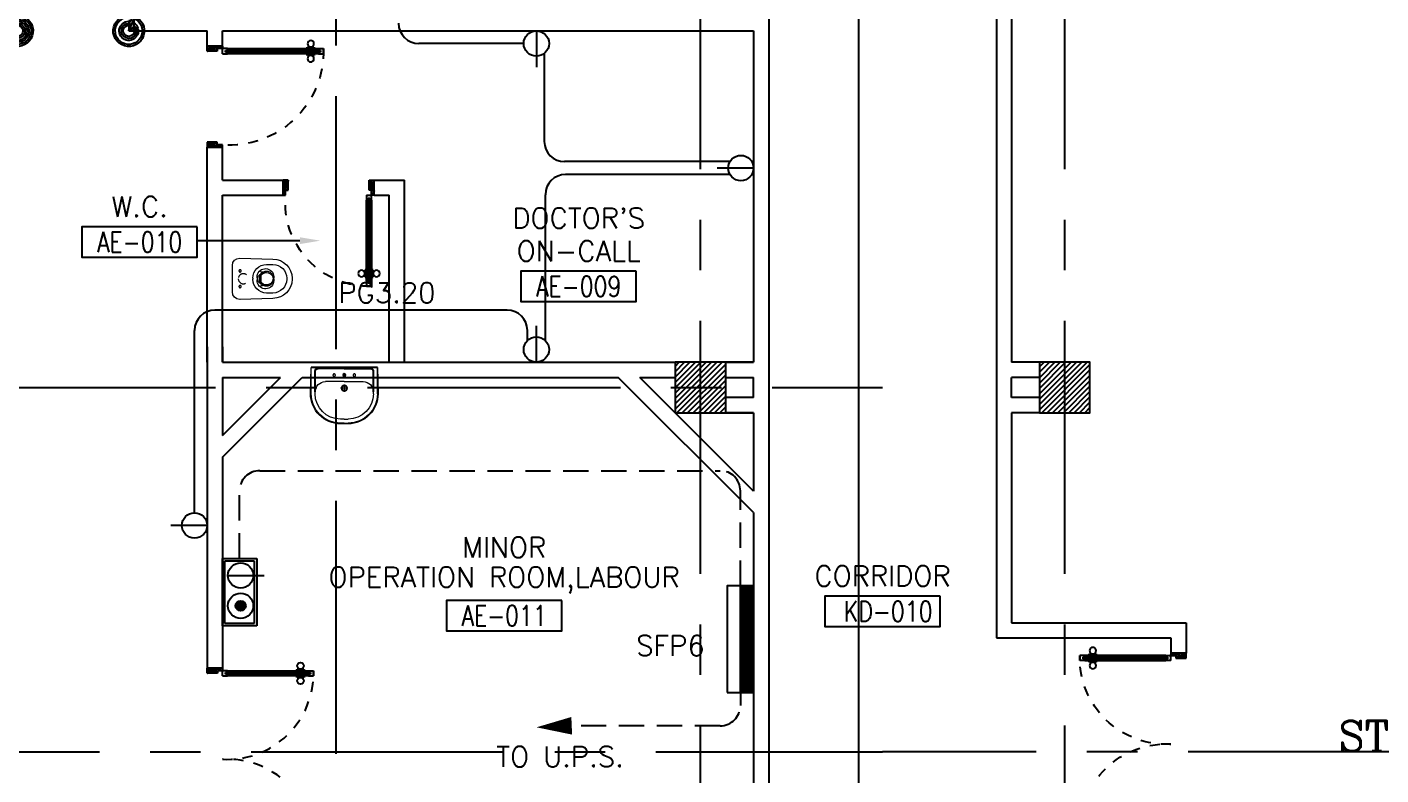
# Model space of a CAD drawing. Extents: x -0.4 to 91.7, y -13.2 to 78.1.
# Drawn here: x 60.99 to 74.37, y 53.54 to 60.93 of the extents above; entities that cross this region are included whole.
import ezdxf
from ezdxf.enums import TextEntityAlignment as Align

# ---------------------------------------------------------------- set-up
doc = ezdxf.new("R2010")
doc.units = 0
doc.header["$MEASUREMENT"] = 0
for name, pattern in [('CENTERX2', [4, 2.5, -0.5, 0.5, -0.5]), ('DASHED', [0.75, 0.5, -0.25]), ('HIDDEN', [0.375, 0.25, -0.125]), ('HIDDEN2', [0.1875, 0.125, -0.0625])]:
    doc.linetypes.add(name, pattern=pattern)
doc.layers.get('0').update_dxf_attribs({"color": 11, "linetype": 'CONTINUOUS'})
for name, color, linetype in [('AXES', 11, 'CENTERX2'), ('COL', 11, 'CONTINUOUS'), ('DOOR', 11, 'CONTINUOUS'), ('DOOR-DIM', 11, 'CONTINUOUS'), ('E-CLINE', 4, 'CONTINUOUS'), ('E-HLINE', 4, 'HIDDEN'), ('E-SOCKETS', 4, 'CONTINUOUS'), ('E-TEXT', 4, 'CONTINUOUS'), ('E-WI', 6, 'CONTINUOUS'), ('FIX', 11, 'CONTINUOUS'), ('HAT', 11, 'CONTINUOUS'), ('RM-BOX', 11, 'CONTINUOUS'), ('RM-IND', 11, 'CONTINUOUS'), ('RM-NAME', 11, 'CONTINUOUS'), ('RM-NO', 11, 'CONTINUOUS'), ('WALL', 11, 'CONTINUOUS')]:
    doc.layers.add(name, color=color, linetype=linetype)
doc.styles.add('ROMANC', font='romanc', dxfattribs={"height": 0.1})
doc.styles.add('ROMANS', font='ROMANS.shx', dxfattribs={"width": 0.6})

# ---------------------------------------------------------------- blocks, each defined once
blk = doc.blocks.new('RM1')
at = {"layer": 'RM-BOX'}
blk.add_lwpolyline([(570, -200), (-570, -200), (-570, -500), (570, -500)], close=True, dxfattribs=at)
at = {"layer": 'RM-NAME', "style": 'ROMANS'}
for tag, p in [('ROOMNAME1', (0, 324)), ('ROOMNAME2', (0, 0))]:
    blk.add_attdef(tag, text='', height=200, dxfattribs=at).set_placement(p, align=Align.MIDDLE)
at = {"layer": 'RM-NO', "style": 'ROMANS', "width": 0.8}
blk.add_attdef('ROOMNO', text='', height=200, dxfattribs=at).set_placement((0, -350), align=Align.MIDDLE)
blk = doc.blocks.new('A$C272A55A0')
at = {"layer": 'DOOR', "color": 0, "linetype": 'ByBlock'}
for p, q in [((0, 900), (0, 1050)), ((50, 1050), (0, 1050)), ((25, 950), (50, 950)), ((25, 900), (25, 950)), ((50, 950), (50, 1050)), ((1750, 950), (1750, 1050)), ((1750, 1050), (1800, 1050)), ((1775, 950), (1750, 950)), ((1775, 900), (1775, 950)), ((1800, 1050), (1800, 900)), ((0, 900), (25, 900)), ((75, 900), (25, 900)), ((25, 850), (25, 900)), ((42, 850), (25, 850)), ((58, 870), (42, 870)), ((42, 870), (42, 850)), ((58, 850), (58, 870)), ((75, 850), (58, 850)), ((75, 900), (75, 850)), ((1725, 900), (1775, 900)), ((1725, 900), (1725, 850)), ((1725, 850), (1742, 850)), ((1742, 870), (1758, 870)), ((1742, 850), (1742, 870)), ((1758, 870), (1758, 850)), ((1758, 850), (1775, 850)), ((1800, 900), (1775, 900)), ((1775, 850), (1775, 900)), ((1718, 160), (1709, 160)), ((1709, 95), (1709, 160)), ((1725, 173), (1718, 173)), ((1718, 173), (1718, 83)), ((1718, 95), (1718, 160)), ((1775, 173), (1782, 173)), ((1782, 173), (1782, 83)), ((1782, 160), (1791, 160)), ((1782, 95), (1782, 160)), ((1791, 95), (1791, 160)), ((25, 50), (42, 50)), ((25, 50), (25, 0)), ((25, 0), (75, 0)), ((75, 0), (25, 0)), ((42, 50), (42, 30)), ((42, 30), (58, 30)), ((58, 50), (75, 50)), ((58, 50), (58, 30)), ((75, 50), (75, 0)), ((1718, 95), (1709, 95)), ((1725, 83), (1718, 83)), ((1742, 50), (1725, 50)), ((1725, 50), (1725, 0)), ((1775, 0), (1725, 0)), ((1725, 0), (1775, 0)), ((1742, 50), (1742, 30)), ((1758, 30), (1742, 30)), ((1775, 50), (1758, 50)), ((1758, 50), (1758, 30)), ((1775, 83), (1782, 83)), ((1775, 50), (1775, 0)), ((1782, 95), (1791, 95))]:
    blk.add_line(p, q, dxfattribs=at)
at = {"layer": 'DOOR', "color": 9, "linetype": 'ByBlock'}
for p, q in [((50, 1050), (0, 1010)), ((50, 1050), (0, 937)), ((50, 1050), (37, 950)), ((1750, 1050), (1800, 1010)), ((1750, 1050), (1800, 937)), ((1750, 1050), (1763, 950))]:
    blk.add_line(p, q, dxfattribs=at)
at = {"layer": 'DOOR', "linetype": 'ByBlock'}
for p, q in [((25, 850), (25, 50)), ((42, 850), (42, 50)), ((58, 850), (58, 50)), ((75, 50), (75, 850)), ((1725, 50), (1725, 850)), ((1742, 850), (1742, 50)), ((1758, 850), (1758, 50)), ((1775, 850), (1775, 50))]:
    blk.add_line(p, q, dxfattribs=at)
at = {"layer": 'DOOR', "color": 0, "linetype": 'ByBlock'}
for centre in [(1676, 128), (1824, 128)]:
    blk.add_circle(centre, 32.4, dxfattribs=at)
at = {"layer": 'DOOR', "color": 9, "linetype": 'ByBlock'}
for centre, radius, start, end in [((50, 1050), 54.4, 203.2074, 270), ((50, 1050), 74.4, 227.7764, 270), ((50, 1050), 94.4, 238.0182, 270), ((50, 1050), 114, 244.0838, 257.3774), ((50, 1050), 34.4, 180, 270), ((50, 1050), 14.4, 180, 270), ((1750, 1050), 14.4, 270, 0), ((1750, 1050), 34.4, 270, 0), ((1750, 1050), 54.4, 270, 336.7926), ((1750, 1050), 74.4, 270, 312.2236), ((1750, 1050), 94.4, 270, 301.9818), ((1750, 1050), 114, 282.6226, 295.9162), ((50, 1050), 134, 248.1598, 259.28), ((50, 1050), 154, 251.1053, 256.2858), ((1750, 1050), 134, 280.72, 291.8402), ((1750, 1050), 154, 283.7142, 288.8947)]:
    blk.add_arc(centre, radius, start, end, dxfattribs=at)
at = {"layer": 'DOOR', "linetype": 'HIDDEN', "ltscale": 0.5}
for centre, start, end in [((50, 851), 268.3174, 3.2965), ((1750, 851), 176.7035, 271.6826)]:
    blk.add_arc(centre, 851, start, end, dxfattribs=at)
at = {"layer": 'WALL', "linetype": 'ByBlock'}
blk.add_line((1800, 900), (1800, 1050), dxfattribs=at)
blk = doc.blocks.new('*X45')
at = {"color": 0}
for p, q in [((80579, 62336), (81044, 62801)), ((80579, 62389), (80991, 62801)), ((80579, 62442), (80938, 62801)), ((80579, 62495), (80885, 62801)), ((80579, 62548), (80832, 62801)), ((80579, 62601), (80779, 62801)), ((80579, 62654), (80726, 62801)), ((80579, 62707), (80673, 62801)), ((80579, 62760), (80620, 62801)), ((80597, 62301), (81079, 62783)), ((80650, 62301), (81079, 62730)), ((80703, 62301), (81079, 62677)), ((80756, 62301), (81079, 62624)), ((80810, 62301), (81079, 62571)), ((80863, 62301), (81079, 62518)), ((80916, 62301), (81079, 62465)), ((80969, 62301), (81079, 62412)), ((81022, 62301), (81079, 62359)), ((81075, 62301), (81079, 62306))]:
    blk.add_line(p, q, dxfattribs=at)
blk = doc.blocks.new('*X46')
at = {"color": 0}
for p, q in [((84179, 62330), (84651, 62801)), ((84179, 62383), (84598, 62801)), ((84179, 62436), (84545, 62801)), ((84179, 62489), (84492, 62801)), ((84179, 62542), (84438, 62801)), ((84179, 62595), (84385, 62801)), ((84179, 62648), (84332, 62801)), ((84179, 62701), (84279, 62801)), ((84179, 62754), (84226, 62801)), ((84204, 62301), (84679, 62777)), ((84257, 62301), (84679, 62724)), ((84310, 62301), (84679, 62671)), ((84363, 62301), (84679, 62617)), ((84416, 62301), (84679, 62564)), ((84469, 62301), (84679, 62511)), ((84522, 62301), (84679, 62458)), ((84575, 62301), (84679, 62405)), ((84628, 62301), (84679, 62352))]:
    blk.add_line(p, q, dxfattribs=at)
blk = doc.blocks.new('A$C24ED45A6')
at = {"layer": 'DOOR', "color": 0, "linetype": 'ByBlock'}
for p, q in [((925, 1100), (925, 1150)), ((925, 1150), (975, 1150)), ((975, 1150), (925, 1150)), ((942, 1100), (925, 1100)), ((942, 1100), (942, 1120)), ((958, 1120), (942, 1120)), ((958, 1100), (958, 1120)), ((975, 1100), (958, 1100)), ((975, 1100), (975, 1150)), ((909, 1055), (909, 990)), ((918, 1055), (909, 1055)), ((918, 990), (909, 990)), ((918, 978), (918, 1068)), ((925, 1068), (918, 1068)), ((918, 1055), (918, 990)), ((925, 978), (918, 978)), ((975, 1068), (982, 1068)), ((975, 978), (982, 978)), ((982, 978), (982, 1068)), ((982, 1055), (982, 990)), ((982, 1055), (991, 1055)), ((982, 990), (991, 990)), ((991, 1055), (991, 990)), ((0, 0), (0, 150)), ((0, 150), (25, 150)), ((25, 150), (25, 100)), ((925, 150), (925, 200)), ((925, 200), (942, 200)), ((925, 150), (975, 150)), ((942, 200), (942, 180)), ((942, 180), (958, 180)), ((958, 180), (958, 200)), ((958, 200), (975, 200)), ((975, 200), (975, 150)), ((1000, 150), (975, 150)), ((975, 150), (975, 100)), ((1000, 150), (1000, 0)), ((50, 0), (0, 0)), ((25, 100), (50, 100)), ((50, 100), (50, 0)), ((975, 100), (950, 100)), ((950, 100), (950, 0)), ((950, 0), (1000, 0))]:
    blk.add_line(p, q, dxfattribs=at)
at = {"layer": 'DOOR', "linetype": 'ByBlock'}
for p, q in [((925, 1100), (925, 200)), ((942, 200), (942, 1100)), ((958, 200), (958, 1100)), ((975, 200), (975, 1100))]:
    blk.add_line(p, q, dxfattribs=at)
at = {"layer": 'DOOR', "color": 9, "linetype": 'ByBlock'}
for p, q in [((50, 0), (0, 114)), ((50, 0), (0, 40)), ((50, 0), (37, 100)), ((950, 0), (1000, 114)), ((950, 0), (963, 100)), ((950, 0), (1000, 40))]:
    blk.add_line(p, q, dxfattribs=at)
at = {"layer": 'DOOR', "color": 0, "linetype": 'ByBlock'}
for centre in [(876, 1023), (1024, 1023)]:
    blk.add_circle(centre, 32.4, dxfattribs=at)
at = {"layer": 'DOOR', "linetype": 'HIDDEN', "ltscale": 0.5}
blk.add_arc((950, 222), 928, 88.456, 184.4816, dxfattribs=at)
at = {"layer": 'DOOR', "color": 9, "linetype": 'ByBlock'}
for centre, radius, start, end in [((50, 0), 154, 103.7142, 108.8947), ((950, 0), 154, 71.1053, 76.2858), ((50, 0), 134, 100.72, 111.8402), ((50, 0), 114, 102.6226, 115.9162), ((50, 0), 94.4, 90, 121.9818), ((50, 0), 74.4, 90, 132.2236), ((50, 0), 54.4, 90, 156.7926), ((50, 0), 34.4, 90, 180), ((50, 0), 14.4, 90, 180), ((950, 0), 94.4, 58.0182, 90), ((950, 0), 74.4, 47.7764, 90), ((950, 0), 54.4, 23.2074, 90), ((950, 0), 34.4, 0, 90), ((950, 0), 14.4, 0, 90), ((950, 0), 134, 68.1598, 79.28), ((950, 0), 114, 64.0838, 77.3774)]:
    blk.add_arc(centre, radius, start, end, dxfattribs=at)
at = {"layer": 'WALL'}
blk.add_line((1000, 0), (1000, 150), dxfattribs=at)
blk = doc.blocks.new('LAV1')
at = {"layer": 'FIX', "linetype": 'ByBlock'}
blk.add_line((-328, -25), (328, -25), dxfattribs=at)
at = {"layer": 'FIX', "linetype": 'Continuous', "lineweight": 20}
for p, q in [((-328, -285), (-328, -25)), ((328, -285), (328, -25)), ((-288, -285), (-288, -265)), ((0, -165), (-187, -165)), ((0, -165), (187, -165)), ((287, -285), (287, -265)), ((0, -535), (-38, -535)), ((0, -535), (38, -535)), ((0, -575), (-38, -575)), ((0, -575), (38, -575))]:
    blk.add_line(p, q, dxfattribs=at)
at = {"layer": 'FIX', "linetype": 'ByBlock', "ltscale": 0.3}
for p, q in [((-288, -265), (-288, -60)), ((0, -35), (-262, -35)), ((0, -35), (262, -35)), ((287, -265), (287, -60))]:
    blk.add_line(p, q, dxfattribs=at)
at = {"layer": 'FIX', "lineweight": 20}
for p, q in [((-16, -101), (15, -101)), ((0, -85), (0, -116))]:
    blk.add_line(p, q, dxfattribs=at)
at = {"layer": 'FIX', "linetype": 'DASHED', "lineweight": 20, "ltscale": 0.04}
for p, q in [((-36, -230), (37, -230)), ((0, -194), (0, -266))]:
    blk.add_line(p, q, dxfattribs=at)
at = {"layer": 'FIX', "linetype": 'Continuous', "lineweight": 20}
blk.add_lwpolyline([(295, -25), (0, -25), (-328, -25), (-334, -285, 0.414214), (-38, -582), (0, -582), (38, -582, 0.414214), (334, -285), (328, -25), (0, -25)], format="xyb", dxfattribs=at)
at = {"layer": 'FIX', "linetype": 'HIDDEN', "lineweight": 20, "ltscale": 0.05}
for centre in [(-100, -101), (100, -101)]:
    blk.add_circle(centre, 12.4, dxfattribs=at)
at = {"layer": 'FIX', "lineweight": 20}
for centre, radius in [((0, -101), 15.5), ((0, -230), 29.5), ((0, -230), 22.5)]:
    blk.add_circle(centre, radius, dxfattribs=at)
at = {"layer": 'FIX', "linetype": 'ByBlock', "ltscale": 0.3}
for centre, start, end in [((-262, -60), 90, 180), ((262, -60), 0, 90)]:
    blk.add_arc(centre, 25, start, end, dxfattribs=at)
at = {"layer": 'FIX', "linetype": 'Continuous', "lineweight": 20}
for centre, radius, start, end in [((-187, -265), 100, 90, 180), ((187, -265), 100, 0, 90), ((-38, -285), 290, 180, 270), ((-38, -285), 250, 180, 270), ((38, -285), 290, 270, 0), ((38, -285), 250, 270, 0)]:
    blk.add_arc(centre, radius, start, end, dxfattribs=at)
blk = doc.blocks.new('WC1')
at = {"layer": 'FIX', "lineweight": 20}
for p, q in [((35, 204), (-293, 194)), ((-230, 141), (-293, 141)), ((-482, 5), (-482, -5)), ((-429, 5), (-429, -5)), ((-289, 24), (-295, 0)), ((-295, 0), (-289, -24)), ((-150, 76), (-245, 60)), ((-94, 5), (-94, -5)), ((108, 0), (108, 131)), ((108, -131), (108, 0)), ((-245, -60), (-150, -76)), ((-293, -141), (-230, -141)), ((-293, -194), (35, -204)), ((32, -204), (35, -204))]:
    blk.add_line(p, q, dxfattribs=at)
at = {"layer": 'FIX', "linetype": 'Continuous', "lineweight": 20}
blk.add_line((-175, -47), (-175, 45), dxfattribs=at)
at = {"layer": 'FIX', "linetype": 'HIDDEN2', "lineweight": 20, "ltscale": 0.3}
blk.add_circle((0, 0), 49.8, dxfattribs=at)
at = {"layer": 'FIX', "linetype": 'HIDDEN', "lineweight": 20, "ltscale": 0.05}
for centre in [(32, 78), (32, -77)]:
    blk.add_circle(centre, 11.6, dxfattribs=at)
at = {"layer": 'FIX', "lineweight": 20}
for centre, radius, start, end in [((-293, 5), 189, 90, 180), ((-293, 5), 136, 90, 180), ((-230, 5), 136, 360, 90), ((35, 131), 73, 360, 90), ((-228, -7), 68.2, 128.9242, 152.8468), ((-219, -18), 82, 108.496, 128.9242), ((-293, -5), 189, 180, 270), ((-293, -5), 136, 180, 270), ((-228, 7), 68.2, 207.1532, 231.0758), ((-219, 18), 82, 231.0758, 251.504), ((-230, -5), 136, 270, 0), ((35, -131), 73, 270, 0)]:
    blk.add_arc(centre, radius, start, end, dxfattribs=at)
at = {"layer": 'FIX', "linetype": 'Continuous', "lineweight": 20}
for centre, start, end in [((-198, 46), 357.6662, 91.6121), ((-197, -46), 268.3879, 2.3338)]:
    blk.add_arc(centre, 22.3, start, end, dxfattribs=at)
blk = doc.blocks.new('DOOR100')
at = {"layer": 'DOOR', "color": 7, "linetype": 'ByBlock'}
for p, q in [((-91, 1205), (-91, 1140)), ((-82, 1205), (-91, 1205)), ((-82, 1128), (-82, 1218)), ((-75, 1218), (-82, 1218)), ((-82, 1205), (-82, 1140)), ((-75, 1250), (-75, 1300)), ((-75, 1300), (-25, 1300)), ((-25, 1300), (-75, 1300)), ((-58, 1250), (-75, 1250)), ((-58, 1250), (-58, 1270)), ((-42, 1270), (-58, 1270)), ((-42, 1250), (-42, 1270)), ((-25, 1250), (-42, 1250)), ((-25, 1250), (-25, 1300)), ((-25, 1218), (-18, 1218)), ((-18, 1128), (-18, 1218)), ((-18, 1205), (-18, 1140)), ((-18, 1205), (-9, 1205)), ((-9, 1205), (-9, 1140)), ((-82, 1140), (-91, 1140)), ((-75, 1128), (-82, 1128)), ((-25, 1128), (-18, 1128)), ((-18, 1140), (-9, 1140)), ((-1200, 0), (-1200, 150)), ((-1200, 150), (-1175, 150)), ((-1200, 150), (-1200, 0)), ((-1175, 150), (-1175, 100)), ((-75, 200), (-58, 200)), ((-75, 150), (-75, 200)), ((-75, 150), (-25, 150)), ((-58, 200), (-58, 180)), ((-58, 180), (-42, 180)), ((-42, 200), (-25, 200)), ((-42, 180), (-42, 200)), ((-25, 200), (-25, 150)), ((0, 150), (-25, 150)), ((-25, 150), (-25, 100)), ((0, 0), (0, 150)), ((0, 150), (0, 0)), ((-1150, 0), (-1200, 114)), ((-1150, 0), (-1200, 40)), ((-1150, 0), (-1200, 0)), ((-1175, 100), (-1150, 100)), ((-1150, 0), (-1163, 100)), ((-1150, 100), (-1150, 0)), ((-50, 0), (0, 114)), ((-50, 100), (-50, 0)), ((-50, 0), (-37, 100)), ((-25, 100), (-50, 100)), ((-50, 0), (0, 40)), ((-50, 0), (0, 0))]:
    blk.add_line(p, q, dxfattribs=at)
at = {"layer": 'DOOR', "linetype": 'ByBlock'}
for p, q in [((-75, 1250), (-75, 200)), ((-58, 200), (-58, 1250)), ((-42, 200), (-42, 1250)), ((-25, 200), (-25, 1250))]:
    blk.add_line(p, q, dxfattribs=at)
at = {"layer": 'DOOR', "color": 7, "linetype": 'ByBlock'}
for centre in [(-124, 1173), (24, 1173)]:
    blk.add_circle(centre, 32.4, dxfattribs=at)
at = {"layer": 'DOOR', "linetype": 'HIDDEN', "ltscale": 0.5}
blk.add_arc((-25, 150), 1150, 90, 180, dxfattribs=at)
at = {"layer": 'DOOR', "color": 7, "linetype": 'ByBlock'}
for centre, radius, start, end in [((-1150, 0), 154, 103.7142, 108.8947), ((-50, 0), 154, 71.1053, 76.2858), ((-1150, 0), 134, 100.72, 111.8402), ((-1150, 0), 94.4, 90, 121.9818), ((-1150, 0), 74.4, 90, 132.2236), ((-1150, 0), 54.4, 90, 156.7926), ((-1150, 0), 34.4, 90, 180), ((-1150, 0), 14.4, 90, 180), ((-50, 0), 94.4, 58.0182, 90), ((-50, 0), 74.4, 47.7764, 90), ((-50, 0), 54.4, 23.2074, 90), ((-50, 0), 34.4, 0, 90), ((-50, 0), 14.4, 0, 90), ((-50, 0), 134, 68.1598, 79.28), ((-50, 0), 114, 64.0838, 77.3774)]:
    blk.add_arc(centre, radius, start, end, dxfattribs=at)
blk = doc.blocks.new('DOOR90')
at = {"layer": 'DOOR', "color": 7, "linetype": 'ByBlock'}
for p, q in [((-150, 0), (0, 0)), ((-150, 0), (-150, -25)), ((0, -50), (-114, 0)), ((0, -50), (-40, 0)), ((0, -50), (0, 0)), ((-1000, -25), (-1050, -25)), ((-1050, -75), (-1050, -25)), ((-1050, -25), (-1050, -75)), ((-1000, -75), (-1050, -75)), ((-1000, -42), (-1020, -42)), ((-1020, -42), (-1020, -58)), ((-1000, -58), (-1020, -58)), ((-1000, -25), (-1000, -42)), ((-1000, -58), (-1000, -75)), ((-878, -18), (-968, -18)), ((-968, -25), (-968, -18)), ((-968, -75), (-968, -82)), ((-878, -82), (-968, -82)), ((-955, -9), (-890, -9)), ((-955, -18), (-955, -9)), ((-955, -18), (-890, -18)), ((-955, -82), (-890, -82)), ((-955, -82), (-955, -91)), ((-955, -91), (-890, -91)), ((-890, -18), (-890, -9)), ((-890, -82), (-890, -91)), ((-878, -25), (-878, -18)), ((-878, -75), (-878, -82)), ((-200, -25), (-150, -25)), ((-200, -42), (-200, -25)), ((-180, -42), (-200, -42)), ((-200, -58), (-180, -58)), ((-200, -75), (-200, -58)), ((-150, -75), (-200, -75)), ((-180, -58), (-180, -42)), ((-150, -25), (-100, -25)), ((-150, -75), (-150, -25)), ((-100, -25), (-100, -50)), ((0, -50), (-100, -37)), ((-100, -50), (0, -50)), ((-150, -875), (-100, -875)), ((-150, -900), (-150, -875)), ((-150, -900), (0, -900)), ((0, -900), (-150, -900)), ((0, -850), (-114, -900)), ((-100, -875), (-100, -850)), ((0, -850), (-100, -863)), ((-100, -850), (0, -850)), ((0, -850), (-40, -900)), ((0, -850), (0, -900))]:
    blk.add_line(p, q, dxfattribs=at)
at = {"layer": 'DOOR', "linetype": 'ByBlock'}
for p, q in [((-200, -25), (-1000, -25)), ((-200, -42), (-1000, -42)), ((-200, -58), (-1000, -58)), ((-1000, -75), (-200, -75))]:
    blk.add_line(p, q, dxfattribs=at)
at = {"layer": 'DOOR', "color": 7, "linetype": 'ByBlock'}
for centre in [(-923, 24), (-923, -124)]:
    blk.add_circle(centre, 32.4, dxfattribs=at)
for centre, radius, start, end in [((0, -50), 154, 161.1053, 166.2858), ((0, -50), 94.4, 148.0182, 180), ((0, -50), 134, 158.1598, 169.28), ((0, -50), 114, 154.0838, 167.3774), ((0, -50), 74.4, 137.7764, 180), ((0, -50), 54.4, 113.2074, 180), ((0, -50), 34.4, 90, 180), ((0, -50), 14.4, 90, 180), ((0, -850), 154, 193.7142, 198.8947), ((0, -850), 134, 190.72, 201.8402), ((0, -850), 94.4, 180, 211.9818), ((0, -850), 74.4, 180, 222.2236), ((0, -850), 54.4, 180, 246.7926), ((0, -850), 34.4, 180, 270), ((0, -850), 14.4, 180, 270)]:
    blk.add_arc(centre, radius, start, end, dxfattribs=at)
at = {"layer": 'DOOR', "linetype": 'HIDDEN', "ltscale": 0.5}
blk.add_arc((-222, -50), 828, 178.2701, 275.003, dxfattribs=at)

msp = doc.modelspace()

# ---------------------------------------------------------------- hatches: boundary and pattern name
h = msp.add_hatch()
h.set_pattern_fill('ANSI31', color=8, scale=0.1, style=0)
h.set_pattern_definition([(45, (-417820.255172, -43461.124322), (-0.00883883476483, 0.00883883476483), [])])
h.paths.add_polyline_path([(68.0361, 54.3542), (68.1664, 54.3542), (68.1664, 55.4108), (68.0361, 55.4108)])
h = msp.add_hatch()
h.set_pattern_fill('ANSI31', color=8, scale=0.1, angle=90, style=0)
h.set_pattern_definition([(225, (43578.604205, 417942.469149), (-0.00883883476483, 0.00883883476483), [])])
h.paths.add_polyline_path([(63.147, 55.2128, 1), (63.047, 55.2128, 1)])

# ---------------------------------------------------------------- linework, layer by layer
at = {"layer": 'AXES'}
for p, q in [((67.6414, -12.4715), (67.6414, 77.3632)), ((71.2414, -12.4715), (71.2414, 77.3632)), ((64.0414, 5.75), (64.0414, 64.32)), ((0.35, 57.37), (69.4414, 57.37)), ((11.2014, 53.77), (69.4414, 53.77)), ((90.9611, 53.77), (69.4414, 53.77))]:
    msp.add_line(p, q, dxfattribs=at)
at = {"layer": 'COL'}
for p, q in [((67.3914, 57.62), (67.3914, 57.12)), ((67.8914, 57.62), (67.3914, 57.62)), ((67.8914, 57.12), (67.8914, 57.62)), ((67.3914, 57.12), (67.8914, 57.12))]:
    msp.add_line(p, q, dxfattribs=at)
msp.add_lwpolyline([(70.9914, 57.62), (70.9914, 57.12), (71.4914, 57.12), (71.4914, 57.62)], close=True, dxfattribs=at)
at = {"layer": 'E-CLINE', "color": 4}
for p, q in [((69.2041, 62.0085), (69.2041, 50.7479)), ((66.0985, 60.6727), (66.0985, 59.8027)), ((67.9338, 59.6027), (66.2985, 59.6027)), ((67.9338, 59.4758), (66.3089, 59.4758)), ((66.1089, 57.8328), (66.1089, 59.2758)), ((65.731, 58.1346), (62.8414, 58.1346)), ((62.6414, 56.1315), (62.6414, 57.9346)), ((65.931, 57.8328), (65.931, 57.9346))]:
    msp.add_line(p, q, dxfattribs=at)
at = {"layer": 'E-CLINE'}
for p, q in [((65.895, 60.77), (64.858, 60.77)), ((68.0361, 54.3542), (68.0361, 55.4108))]:
    msp.add_line(p, q, dxfattribs=at)
msp.add_arc((64.858, 60.97), 0.2, 180, 270, dxfattribs=at)
at = {"layer": 'E-CLINE', "color": 4}
for centre, start, end in [((66.2985, 59.8027), 180, 270), ((66.3089, 59.2758), 90, 180), ((62.8414, 57.9346), 90, 180), ((65.731, 57.9346), 0, 90)]:
    msp.add_arc(centre, 0.2, start, end, dxfattribs=at)
at = {"layer": 'E-HLINE', "color": 4}
for p, q in [((63.286, 56.5476), (67.8361, 56.5476)), ((63.086, 55.6809), (63.086, 56.3476)), ((68.0361, 55.4108), (68.0361, 56.3476)), ((68.0361, 54.3542), (68.0361, 54.2264)), ((67.8361, 54.0264), (66.3732, 54.0264))]:
    msp.add_line(p, q, dxfattribs=at)
for centre, start, end in [((63.286, 56.3476), 90, 180), ((67.8361, 56.3476), 0, 90), ((67.8361, 54.2264), 270, 0)]:
    msp.add_arc(centre, 0.2, start, end, dxfattribs=at)
at = {"layer": 'E-SOCKETS'}
for p, q in [((66.02, 60.895), (66.02, 60.5367)), ((68.1664, 59.5392), (67.8081, 59.5392)), ((66.02, 57.62), (66.02, 57.9783)), ((62.7664, 56.0065), (62.4081, 56.0065)), ((62.9164, 55.0135), (62.9164, 55.6809)), ((62.9164, 55.6809), (63.2556, 55.6809)), ((63.2556, 55.6809), (63.2556, 55.0135)), ((62.972, 55.5126), (63.3304, 55.5126)), ((63.2556, 55.0135), (62.9164, 55.0135))]:
    msp.add_line(p, q, dxfattribs=at)
at = {"layer": 'E-SOCKETS', "color": 8}
for p, q in [((62.9414, 55.0385), (62.9414, 55.6559)), ((62.9414, 55.6559), (63.2306, 55.6559)), ((63.2306, 55.6559), (63.2306, 55.0385)), ((63.2306, 55.0385), (62.9414, 55.0385))]:
    msp.add_line(p, q, dxfattribs=at)
at = {"layer": 'E-SOCKETS'}
msp.add_lwpolyline([(67.9057, 54.3542), (68.1664, 54.3542), (68.1664, 55.4108), (67.9057, 55.4108)], close=True, dxfattribs=at)
for centre, radius in [((66.02, 60.77), 0.125), ((68.0414, 59.5392), 0.125), ((66.02, 57.745), 0.125), ((62.6414, 56.0065), 0.125), ((63.097, 55.5126), 0.125), ((63.097, 55.2128), 0.125), ((63.097, 55.2128), 0.05)]:
    msp.add_circle(centre, radius, dxfattribs=at)
at = {"layer": 'E-WI', "color": 4}
msp.add_lwpolyline([(66.021, 54.0113, 0, 0.1743, 0), (66.3693, 54.0262, 0, 0, 0)], format="xyseb", dxfattribs=at)
at = {"layer": 'RM-IND'}
msp.add_line((63.6835, 58.8213), (62.6686, 58.8213), dxfattribs=at)
msp.add_solid([(63.6835, 58.788), (63.6835, 58.8547), (63.8835, 58.8213)], dxfattribs=at)
at = {"layer": 'WALL'}
for p, q in [((70.7164, 64.32), (70.7164, 57.62)), ((68.3164, 63.895), (68.3164, 47.845)), ((68.3164, 63.895), (68.3164, 47.845)), ((68.3164, 63.895), (68.3164, 47.845)), ((70.5664, 63.895), (70.5664, 54.895)), ((70.5664, 63.895), (70.5664, 54.895)), ((68.3164, 63.5391), (68.3164, 47.845)), ((62.0414, 61.045), (62.0414, 60.895)), ((62.0414, 60.895), (62.7664, 60.895)), ((62.7664, 60.7441), (62.7664, 60.895)), ((62.9164, 60.895), (68.1664, 60.895)), ((62.9164, 60.7441), (62.9164, 60.895)), ((68.1664, 60.895), (68.1664, 57.62)), ((68.1664, 60.895), (68.1664, 57.62)), ((68.1664, 60.895), (68.1664, 57.62)), ((68.1664, 60.895), (68.1664, 57.62)), ((62.9164, 60.7441), (62.7664, 60.7441)), ((62.7664, 57.62), (62.7664, 59.7441)), ((62.9164, 59.7441), (62.7664, 59.7441)), ((62.9164, 59.42), (62.9164, 59.7441)), ((62.9164, 59.42), (63.5164, 59.42)), ((63.5164, 59.27), (63.5164, 59.42)), ((64.4164, 59.42), (64.7164, 59.42)), ((64.4164, 59.27), (64.4164, 59.42)), ((64.7164, 57.62), (64.7164, 59.42)), ((64.7164, 59.12), (64.7164, 59.42)), ((62.9164, 57.62), (62.9164, 59.27)), ((62.9164, 59.27), (63.5164, 59.27)), ((64.4164, 59.27), (64.5664, 59.27)), ((64.5664, 57.62), (64.5664, 59.27)), ((64.5664, 59.12), (64.5664, 59.27)), ((62.7664, 57.7709), (62.7664, 54.595)), ((62.9164, 57.7709), (62.9164, 57.62)), ((62.9164, 57.62), (67.3914, 57.62)), ((67.8914, 57.62), (68.1664, 57.62)), ((68.1664, 57.62), (67.8914, 57.62)), ((67.8914, 57.62), (68.1664, 57.62)), ((68.1664, 57.62), (67.8914, 57.62)), ((70.9914, 57.62), (70.7164, 57.62)), ((70.9914, 57.62), (70.7164, 57.62)), ((62.9164, 56.6821), (63.7043, 57.47)), ((62.9164, 57.47), (63.4922, 57.47)), ((62.9164, 57.47), (62.9164, 56.8943)), ((62.9164, 56.8943), (63.4922, 57.47)), ((63.7043, 57.47), (66.8293, 57.47)), ((68.1664, 56.1329), (66.8293, 57.47)), ((68.1664, 56.345), (67.0414, 57.47)), ((67.0414, 57.47), (67.3914, 57.47)), ((67.8914, 57.47), (68.1664, 57.47)), ((68.1664, 57.27), (68.1664, 57.47)), ((70.9914, 57.47), (70.7164, 57.47)), ((70.7164, 57.27), (70.7164, 57.47)), ((68.1664, 57.27), (67.8914, 57.27)), ((70.9914, 57.27), (70.7164, 57.27)), ((67.8914, 57.12), (68.1664, 57.12)), ((68.1664, 57.12), (67.8914, 57.12)), ((67.8914, 57.12), (68.1664, 57.12)), ((68.1664, 57.12), (67.8914, 57.12)), ((68.1664, 57.12), (68.1664, 56.345)), ((70.7164, 57.12), (70.7164, 55.045)), ((70.9914, 57.12), (70.7164, 57.12)), ((70.9914, 57.12), (70.7164, 57.12)), ((62.9164, 56.6821), (62.9164, 54.595)), ((68.1664, 56.1329), (68.1664, 53.4329)), ((70.7164, 55.045), (72.4414, 55.045)), ((72.4414, 55.045), (72.4414, 54.745)), ((70.5664, 54.895), (72.2914, 54.895)), ((70.5664, 54.895), (71.8414, 54.895)), ((72.2914, 54.895), (72.2914, 54.745)), ((72.2914, 54.745), (72.4414, 54.745)), ((62.9164, 54.595), (62.7664, 54.595))]:
    msp.add_line(p, q, dxfattribs=at)

# ---------------------------------------------------------------- block references
at = {"layer": 'DOOR', "xscale": -0.001000000047497451, "yscale": 0.0009999999892897904, "zscale": 0.001}
msp.add_blockref('DOOR100', (60.8414, 60.895), dxfattribs=at)
at = {"layer": 'DOOR', "color": 0, "yscale": 0.0009999999892897904, "zscale": 0.001}
for name, p, xscale, rotation in [('A$C24ED45A6', (62.7664, 59.7441), -0.0009999999892897904, 270), ('A$C272A55A0', (71.3911, 52.945), -0.0009999999892897904, 270), ('A$C272A55A0', (63.8168, 52.795), 0.0009999999892897904, 90)]:
    msp.add_blockref(name, p, dxfattribs=dict(at, xscale=xscale, rotation=rotation))
at = {"layer": 'DOOR-DIM', "xscale": -0.0009999999892897904, "yscale": 0.0009999999892897904, "zscale": 0.001, "rotation": 270}
msp.add_blockref('DOOR90', (64.4164, 59.42), dxfattribs=at)
at = {"layer": 'HAT', "xscale": 0.001000000047497451, "yscale": 0.0009999999892897904, "zscale": 0.001}
for p, values in [((62.0988, 59.1584), {'ROOMNO': 'AE-010', 'ROOMNAME2': 'W.C.'}), ((66.4377, 58.7199), {'ROOMNO': 'AE-009', 'ROOMNAME2': 'ON-CALL', 'ROOMNAME1': "DOCTOR'S"}), ((65.7011, 55.4653), {'ROOMNO': 'AE-011', 'ROOMNAME2': 'OPERATION ROOM,LABOUR', 'ROOMNAME1': 'MINOR'})]:
    msp.add_blockref('RM1', p, dxfattribs=at).add_auto_attribs(values)
for name in ['*X45', '*X46']:
    msp.add_blockref(name, (-13.1878, -5.181), dxfattribs=at)
at = {"layer": 'WALL', "xscale": -0.001000000047497451, "yscale": 0.0009999999892897904, "zscale": 0.001}
for name, p in [('WC1', (63.1235, 58.445)), ('LAV1', (64.1214, 57.593))]:
    msp.add_blockref(name, p, dxfattribs=at)
at = {"layer": 'WALL', "xscale": 0.001000000047497451, "yscale": 0.0009999999892897904, "zscale": 0.001}
msp.add_blockref('RM1', (69.4414, 55.5067), dxfattribs=at).add_auto_attribs({'ROOMNO': ' KD-010', 'ROOMNAME2': 'CORRIDOR'})

# ---------------------------------------------------------------- texts
at = {"layer": 'E-HLINE', "color": 4, "style": 'ROMANS'}
msp.add_text('TO U.P.S.', height=0.2, dxfattribs=at).set_placement((65.6233, 53.6209))
at = {"layer": 'E-TEXT', "style": 'ROMANS'}
for s, p in [('PG3.20', (64.0628, 58.206)), ('SFP6', (67.0062, 54.7186))]:
    msp.add_text(s, height=0.2, dxfattribs=at).set_placement(p)
at = {"layer": 'RM-NAME', "style": 'ROMANC'}
msp.add_text('STAFF DINING', height=0.3, dxfattribs=at).set_placement((75.4129, 53.9247), align=Align.MIDDLE)

doc.saveas('drawing.dxf')
